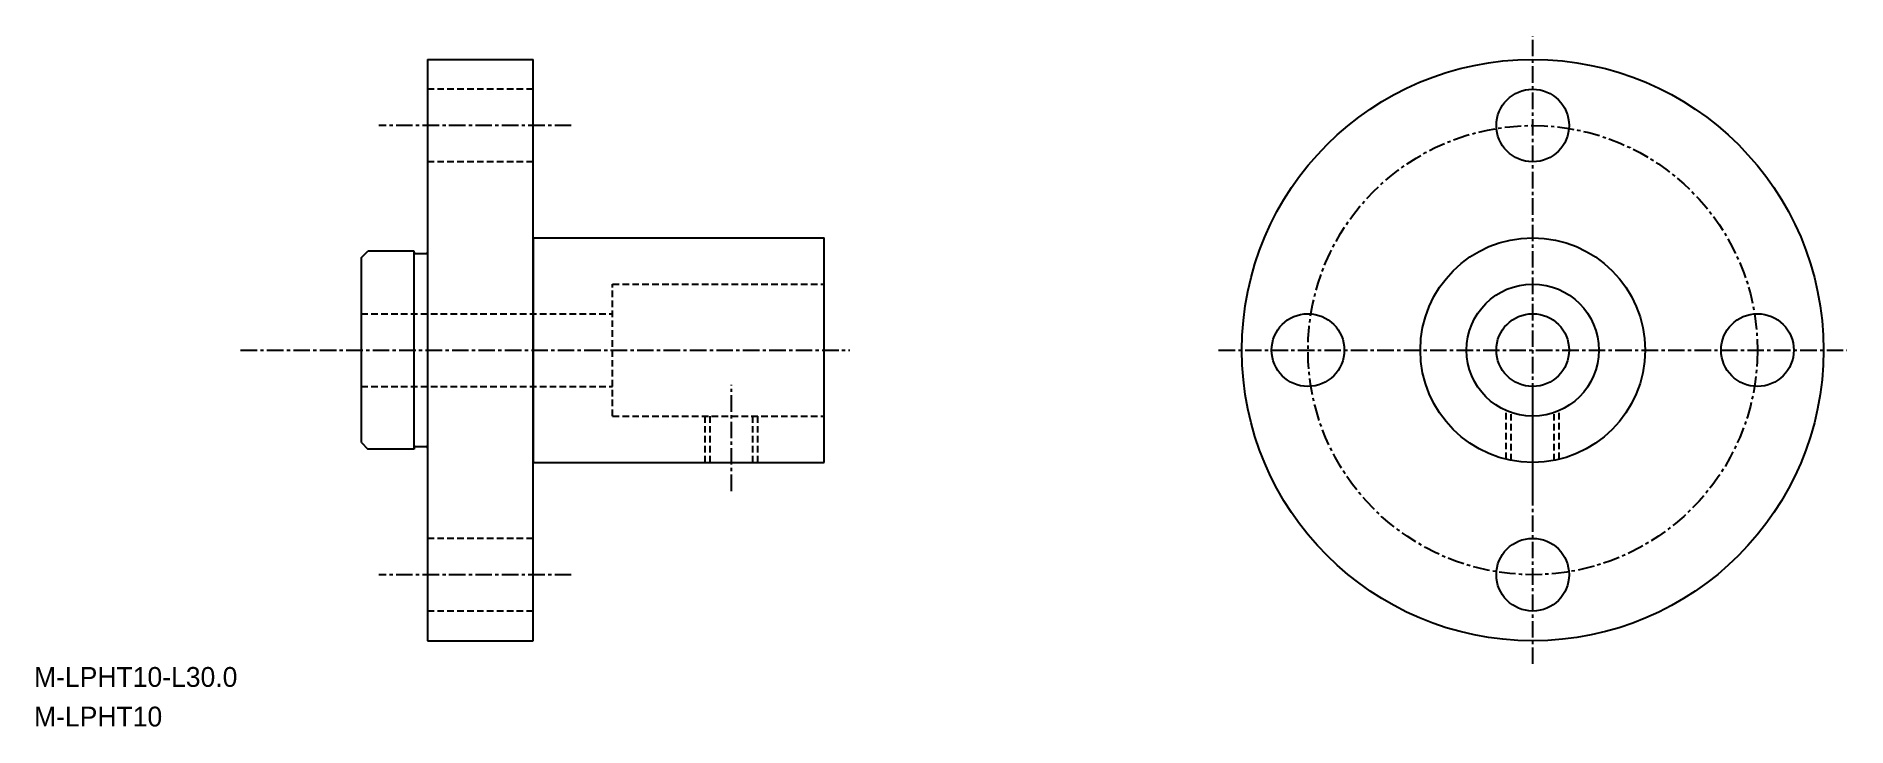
# Model space of a CAD drawing. Extents: x -1893 to -1756, y -573 to -520.
import ezdxf

# ---------------------------------------------------------------- set-up
doc = ezdxf.new("R2010")
doc.units = 0
doc.linetypes.add('CENTER', pattern=[2, 1.25, -0.25, 0.25, -0.25])
doc.linetypes.add('DASHED', pattern=[0.75, 0.5, -0.25])
doc.layers.get('0').update_dxf_attribs({"linetype": 'CONTINUOUS'})
doc.layers.add('CENTER', color=1, linetype='CENTER')

msp = doc.modelspace()

# ---------------------------------------------------------------- linework, layer by layer
at = {"color": 7, "linetype": 'CONTINUOUS'}
for p, q in [((-1863.86, -522.18), (-1863.86, -566.18)), ((-1863.86, -522.18), (-1855.86, -522.18)), ((-1855.86, -566.18), (-1855.86, -522.18)), ((-1868.86, -537.18), (-1868.36, -536.68)), ((-1864.86, -536.68), (-1868.36, -536.68)), ((-1864.86, -536.78), (-1864.86, -536.68)), ((-1864.86, -551.68), (-1864.86, -536.68)), ((-1864.76, -536.88), (-1863.96, -536.88)), ((-1855.86, -535.68), (-1833.86, -535.68)), ((-1855.86, -535.68), (-1855.86, -552.68)), ((-1833.86, -552.68), (-1833.86, -535.68)), ((-1868.86, -551.18), (-1868.86, -537.18)), ((-1868.86, -551.18), (-1868.36, -551.68)), ((-1864.86, -551.68), (-1868.36, -551.68)), ((-1864.86, -551.58), (-1864.86, -551.68)), ((-1864.76, -551.48), (-1863.96, -551.48)), ((-1855.86, -552.68), (-1833.86, -552.68)), ((-1863.86, -566.18), (-1855.86, -566.18))]:
    msp.add_line(p, q, dxfattribs=at)
at = {"color": 3, "linetype": 'DASHED'}
for p, q in [((-1855.86, -524.43), (-1863.86, -524.43)), ((-1855.86, -529.93), (-1863.86, -529.93)), ((-1849.86, -549.18), (-1849.86, -539.18)), ((-1849.86, -539.18), (-1833.86, -539.18)), ((-1868.86, -541.43), (-1849.86, -541.43)), ((-1868.86, -546.93), (-1849.86, -546.93)), ((-1849.86, -549.18), (-1833.86, -549.18)), ((-1842.86, -552.68), (-1842.86, -549.18)), ((-1842.48, -552.68), (-1842.48, -549.18)), ((-1839.24, -552.68), (-1839.24, -549.18)), ((-1838.86, -552.68), (-1838.86, -549.18)), ((-1782.25, -552.44), (-1782.25, -548.76)), ((-1781.87, -552.52), (-1781.87, -548.91)), ((-1778.63, -552.52), (-1778.63, -548.91)), ((-1778.25, -552.44), (-1778.25, -548.76)), ((-1855.86, -558.43), (-1863.86, -558.43)), ((-1855.86, -563.93), (-1863.86, -563.93))]:
    msp.add_line(p, q, dxfattribs=at)
at = {"color": 7, "linetype": 'CONTINUOUS'}
msp.add_circle((-1780.25, -544.18), 22, dxfattribs=at)
for centre, radius in [((-1780.25, -527.18), 2.75), ((-1780.25, -544.18), 8.5), ((-1780.25, -544.18), 5), ((-1797.25, -544.18), 2.75), ((-1780.25, -544.18), 2.75), ((-1763.25, -544.18), 2.75), ((-1780.25, -561.18), 2.75)]:
    msp.add_circle(centre, radius)
for centre, start, end in [((-1864.76, -536.78), 180, 270), ((-1863.96, -536.78), 270, 0), ((-1864.76, -551.58), 90, 180), ((-1863.96, -551.58), 0, 90)]:
    msp.add_arc(centre, 0.1, start, end, dxfattribs=at)
for p in [(-1840.86, -552.68), (-1780.25, -552.68)]:
    msp.add_point(p, dxfattribs=at)
at = {"layer": 'CENTER', "color": 1, "linetype": 'CENTER'}
for p, q in [((-1780.25, -567.94), (-1780.25, -520.42)), ((-1878, -544.18), (-1831.91, -544.18)), ((-1804.01, -544.18), (-1756.49, -544.18))]:
    msp.add_line(p, q, dxfattribs=at)
at = {"layer": 'CENTER'}
for p, q in [((-1852.98, -527.18), (-1867.53, -527.18)), ((-1840.86, -554.85), (-1840.86, -546.8)), ((-1780.25, -554.85), (-1780.25, -546.8)), ((-1852.98, -561.18), (-1867.53, -561.18))]:
    msp.add_line(p, q, dxfattribs=at)
msp.add_circle((-1780.25, -544.18), 17, dxfattribs=at)

# ---------------------------------------------------------------- texts
for s, p in [('M-LPHT10-L30.0', (-1893.62, -569.67)), ('M-LPHT10', (-1893.62, -572.67))]:
    msp.add_text(s, height=1.5).set_placement(p)

doc.saveas('drawing.dxf')
